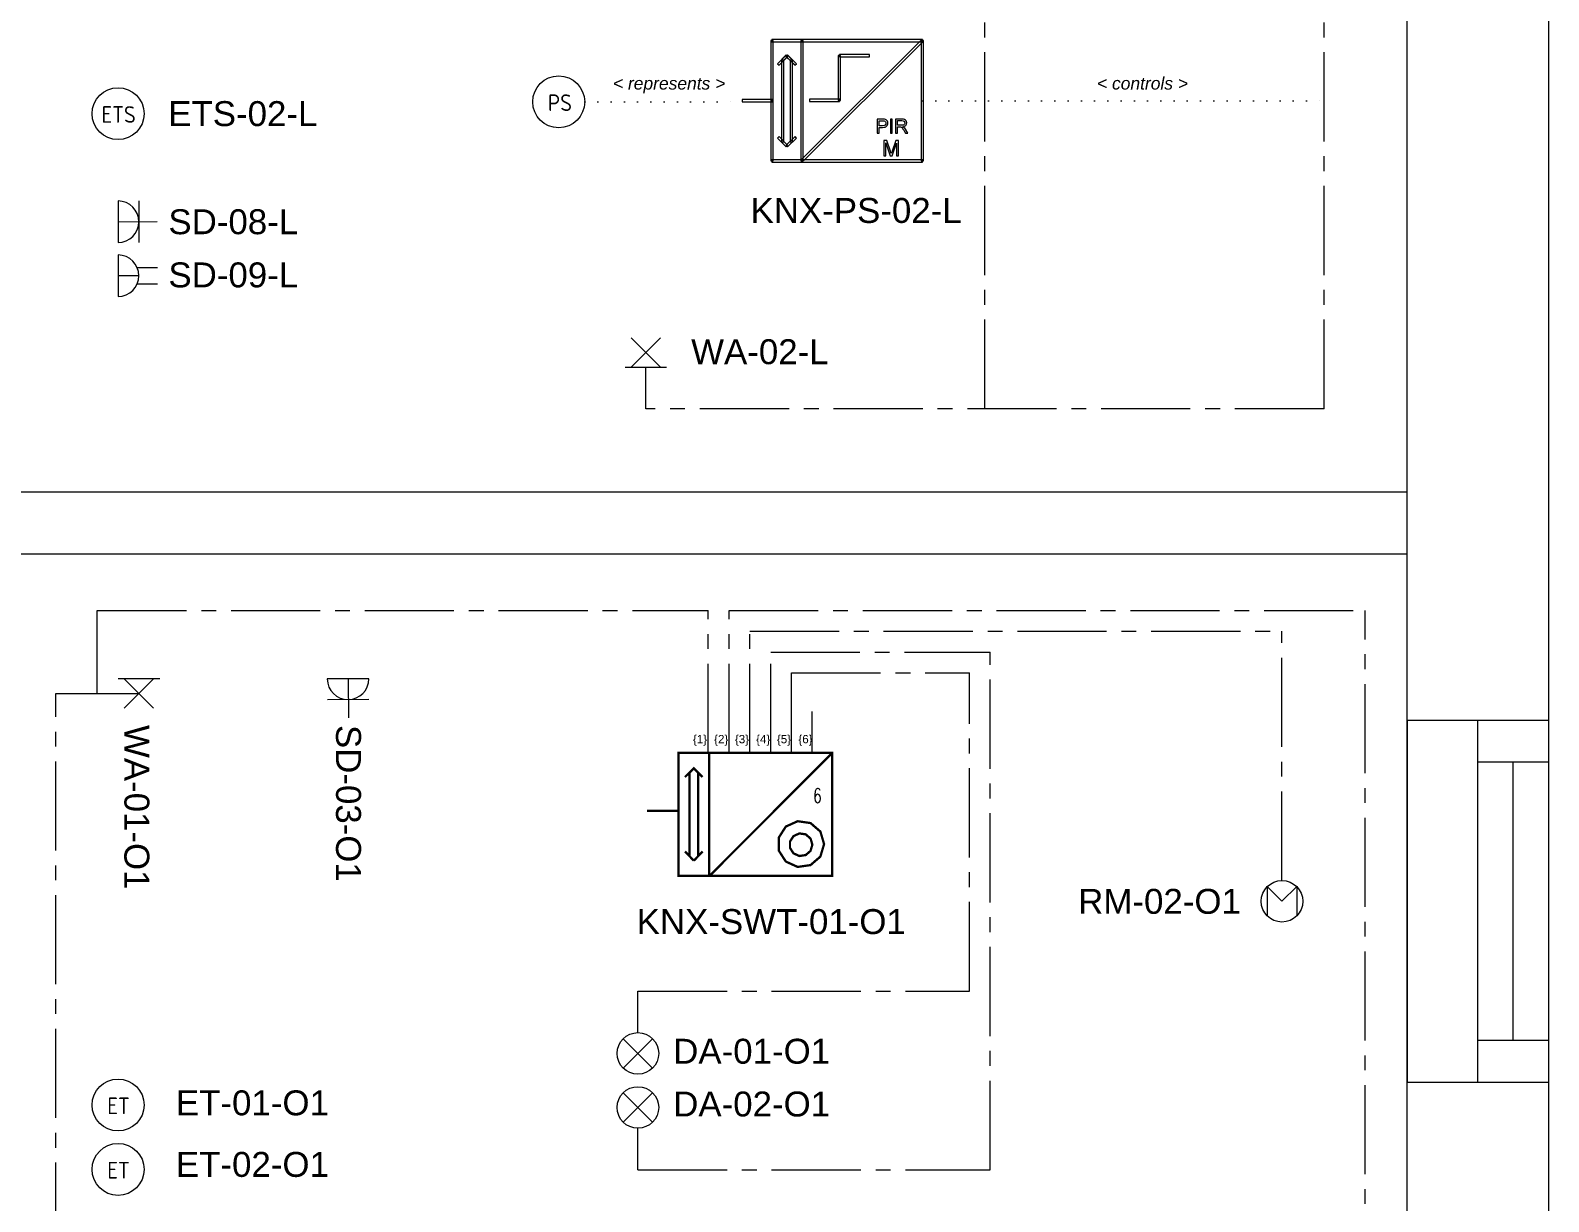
# Model space of a CAD drawing. Header units: millimetres. Extents: x 19292 to 35275, y 2102 to 26369.
# Drawn here: x 25681 to 29332, y 18411 to 21229 of the extents above; entities that cross this region are included whole.
import ezdxf
from ezdxf.enums import TextEntityAlignment as Align

# ---------------------------------------------------------------- set-up
doc = ezdxf.new("R2010")
doc.units = ezdxf.units.MM
doc.header["$LTSCALE"] = 10
doc.linetypes.add('AI-Linetype-20', pattern=[32.166085, 21.44411, -3.573992, 3.573992, -3.573992])
doc.linetypes.add('DOT2', pattern=[3.175, 0, -3.175])
for name, color, linetype in [('00-FP01-Walls', 7, 'Continuous'), ('00-FP01-Walls_Internal', 7, 'Continuous'), ('00-FP01-Windows', 7, 'Continuous'), ('03-EG-L-Outlets_Schematic', 7, 'Continuous'), ('03-EG-O1-Outlets_Schematic', 7, 'Continuous'), ('04-EG-L-Light_Schematic', 7, 'Continuous'), ('04-EG-O1-Media_Schematic', 7, 'Continuous'), ('05-EG-L-Media_Schematic', 7, 'Continuous'), ('05-EG-O1-Misc_Schematic', 7, 'Continuous'), ('06-EG-O1-Smart_Schematic', 7, 'Continuous'), ('07-EG-O1-Light_Schematic', 7, 'Continuous'), ('08-EG-L-Smart_Schematic', 7, 'Continuous')]:
    doc.layers.add(name, color=color, linetype=linetype)
doc.styles.add('ISO Proportional', font='isocp.shx')
doc.styles.add('SN0', font='ROMANS', dxfattribs={"width": 0.002083})
doc.styles.get("Standard").update_dxf_attribs({"font": 'Arial.ttf'})

msp = doc.modelspace()

# ---------------------------------------------------------------- linework, layer by layer
at = {"layer": '00-FP01-Walls', "color": 7, "lineweight": 20}
for points in [[(20332.2, 26369), (23032.2, 26369), (27732.2, 26369), (29332.2, 26369), (29332.2, 18699), (29332.2, 16329), (27992.2, 16329), (19292.2, 16329), (19292.2, 26369)], [(20632.2, 16669), (28992.2, 16669), (28992.2, 18699), (28992.2, 26029), (27732.2, 26029), (23032.2, 26029), (22332.2, 26029), (19632.2, 26029), (19632.2, 23637), (19632.2, 16669)]]:
    msp.add_lwpolyline(points, close=True, dxfattribs=at)
at = {"layer": '00-FP01-Walls_Internal', "color": 7, "lineweight": 20}
msp.add_lwpolyline([(28992.2, 19969), (25592.2, 19969), (25592.2, 17659), (25442.2, 17659), (25442.2, 22429), (25592.2, 22429), (25592.2, 20119), (28992.2, 20119)], dxfattribs=at)
at = {"layer": '00-FP01-Windows', "lineweight": 20}
for p, q in [((29332.2, 19569), (28992.2, 19569)), ((29162.2, 18699), (29162.2, 19569)), ((29332.2, 19469), (29162.2, 19469)), ((29247.2, 18799), (29247.2, 19469)), ((29332.2, 18799), (29162.2, 18799))]:
    msp.add_line(p, q, dxfattribs=at)
at = {"layer": '00-FP01-Windows', "color": 7, "lineweight": 20}
for p, q in [((28992.2, 19569), (28992.2, 18699)), ((29332.2, 19569), (29332.2, 18699)), ((28992.2, 18699), (29332.2, 18699))]:
    msp.add_line(p, q, dxfattribs=at)
at = {"layer": '03-EG-L-Outlets_Schematic', "color": 7, "lineweight": 15}
for p, q in [((25892.2, 20819), (25892.2, 20719)), ((25942.2, 20819), (25942.2, 20719)), ((25892.2, 20769), (25986.2, 20769.6)), ((25892.2, 20689), (25892.2, 20589)), ((25942.2, 20639), (25892.2, 20639)), ((25938, 20659.2), (25986.7, 20659.2)), ((25938.3, 20619.6), (25986.7, 20619.6))]:
    msp.add_line(p, q, dxfattribs=at)
for centre in [(25892.2, 20769), (25892.2, 20639)]:
    msp.add_arc(centre, 50, 270, 90, dxfattribs=at)
at = {"layer": '03-EG-O1-Outlets_Schematic', "color": 7, "lineweight": 15}
for p, q in [((26495.2, 19669.6), (26395.2, 19669)), ((26445.2, 19669.3), (26446.2, 19575.4)), ((26495.5, 19619.6), (26395.5, 19619))]:
    msp.add_line(p, q, dxfattribs=at)
msp.add_arc((26445.2, 19669.3), 50, 180.3178, 0.3178, dxfattribs=at)
at = {"layer": '04-EG-L-Light_Schematic', "color": 7, "lineweight": 15}
for p, q in [((27125.9, 20419), (27196.6, 20489.8)), ((27125.9, 20489.8), (27196.6, 20419)), ((27111.2, 20419), (27211.2, 20419))]:
    msp.add_line(p, q, dxfattribs=at)
at = {"layer": '04-EG-O1-Media_Schematic', "color": 7, "lineweight": 15}
for centre in [(25892.2, 18643.9), (25892.2, 18488.9)]:
    msp.add_circle(centre, 62.5, dxfattribs=at)
at = {"layer": '05-EG-L-Media_Schematic', "color": 7, "lineweight": 15}
msp.add_circle((25892.2, 21029), 62.5, dxfattribs=at)
at = {"layer": '05-EG-O1-Misc_Schematic', "color": 7, "lineweight": 15}
for p, q in [((28691, 19134), (28655.7, 19169.4)), ((28655.7, 19169.4), (28655.7, 19098.7)), ((28726.4, 19169.4), (28691, 19134)), ((28726.4, 19169.4), (28726.4, 19098.7))]:
    msp.add_line(p, q, dxfattribs=at)
msp.add_circle((28691, 19134), 50, dxfattribs=at)
at = {"layer": '06-EG-O1-Smart_Schematic', "color": 3, "linetype": 'AI-Linetype-20', "lineweight": 15}
for p, q in [((25842.2, 19633.7), (25842.2, 19833.7)), ((25842.2, 19833.7), (27311.5, 19833.7)), ((27311.5, 19491), (27311.5, 19833.7)), ((27361.5, 19491), (27361.5, 19833.7)), ((27361.5, 19833.7), (28891, 19833.7)), ((28891, 16869), (28891, 19833.7)), ((27411.5, 19491), (27411.5, 19783.7)), ((27411.5, 19783.7), (28691, 19783.7)), ((28691, 19184), (28691, 19783.7)), ((27461.5, 19491), (27461.5, 19733.7)), ((27461.5, 19733.7), (27989.4, 19733.7)), ((27989.4, 18488), (27989.4, 19733.7)), ((27511.5, 19491), (27511.5, 19683.7)), ((27511.5, 19683.7), (27939.4, 19683.7)), ((27939.4, 18918), (27939.4, 19683.7)), ((25742.2, 17004.4), (25742.2, 19633.7)), ((25742.2, 19633.7), (25942.2, 19633.7)), ((27561.5, 19491), (27561.5, 19591)), ((27142.2, 18918), (27939.4, 18918)), ((27142.2, 18818), (27142.2, 18918)), ((27142.2, 18488), (27142.2, 18588)), ((27142.2, 18488), (27989.4, 18488))]:
    msp.add_line(p, q, dxfattribs=at)
at = {"layer": '06-EG-O1-Smart_Schematic', "color": 7, "linetype": 'Continuous', "lineweight": 15, "const_width": 5.48}
for points in [[(27239.9, 19491), (27313.5, 19491), (27313.5, 19195), (27239.9, 19195), (27239.9, 19491)], [(27313.5, 19491), (27609.5, 19491), (27609.5, 19195), (27313.5, 19195), (27313.5, 19491)], [(27609.5, 19491), (27314.3, 19195)], [(27276.7, 19454.1), (27255.5, 19433), (27276.7, 19454.1), (27297.8, 19433), (27276.7, 19454.1)], [(27266.5, 19444), (27266.5, 19242.7)], [(27286.8, 19444), (27286.8, 19242.7)], [(27163.9, 19351.6), (27239.1, 19351.6)], [(27589.9, 19271.6), (27581.1, 19301.7), (27557.4, 19322.2), (27526.4, 19326.7), (27497.9, 19313.8), (27481, 19287.4), (27480.9, 19256.1), (27497.8, 19229.7), (27526.3, 19216.7), (27557.3, 19221.1), (27581, 19241.6), (27589.9, 19271.6), (27589.9, 19271.6)], [(27561.7, 19270.1), (27557.4, 19284.9), (27545.7, 19295.1), (27530.4, 19297.3), (27516.4, 19290.9), (27508, 19277.9), (27508, 19262.4), (27516.3, 19249.4), (27530.4, 19243), (27545.6, 19245.2), (27557.3, 19255.3), (27561.7, 19270.1), (27561.7, 19270.1)], [(27276.7, 19231.8), (27255.5, 19253.7)], [(27297.8, 19253.7), (27276.7, 19231.8)]]:
    msp.add_lwpolyline(points, dxfattribs=at)
at = {"layer": '07-EG-O1-Light_Schematic', "color": 7, "lineweight": 15}
for p, q in [((25992.2, 19669), (25892.2, 19669)), ((25977.6, 19669), (25906.9, 19598.3)), ((25977.6, 19598.3), (25906.9, 19669)), ((27106.9, 18732.7), (27177.6, 18803.4)), ((27106.9, 18803.4), (27177.6, 18732.7)), ((27106.9, 18602.7), (27177.6, 18673.4)), ((27106.9, 18673.4), (27177.6, 18602.7))]:
    msp.add_line(p, q, dxfattribs=at)
for centre in [(27142.2, 18768), (27142.2, 18638)]:
    msp.add_circle(centre, 50, dxfattribs=at)
at = {"layer": '08-EG-L-Smart_Schematic', "color": 3, "linetype": 'AI-Linetype-20', "lineweight": 15}
for p, q in [((27976.7, 20319), (27976.7, 24302)), ((28792.2, 20319), (28792.2, 21807)), ((27161.2, 20319), (27161.2, 20419)), ((28792.2, 20319), (27161.2, 20319))]:
    msp.add_line(p, q, dxfattribs=at)
at = {"layer": '08-EG-L-Smart_Schematic', "color": 7, "linetype": 'DOT2', "lineweight": 15}
for points in [[(27014.2, 21057.4), (27393.2, 21057.4)], [(27826.4, 21060.1), (28792.2, 21060.1)]]:
    msp.add_lwpolyline(points, dxfattribs=at)
at = {"layer": '08-EG-L-Smart_Schematic', "color": 7, "lineweight": 15}
msp.add_circle((26951.7, 21057.4), 62.5, dxfattribs=at)
at = {"layer": '08-EG-L-Smart_Schematic', "color": 7, "linetype": 'Continuous', "lineweight": 15}
for points, knots in [([(27467.1, 20915.4), (27467.1, 20915.4), (27461.7, 20915.4), (27461.7, 20915.4), (27461.7, 20915.4), (27461.7, 20915.4), (27461.7, 21204.7), (27461.7, 21204.7), (27461.7, 21204.7), (27461.7, 21204.7), (27467.1, 21204.7), (27467.1, 21204.7), (27467.1, 21204.7), (27467.1, 21204.7), (27467.1, 20915.4), (27467.1, 20915.4)], [0, 0, 0, 0, 0.2, 0.2, 0.2, 0.2, 0.4, 0.4, 0.4, 0.4, 0.6, 0.6, 0.6, 0.6, 1, 1, 1, 1]), ([(27464.4, 21202), (27464.4, 21202), (27464.4, 21207.4), (27464.4, 21207.4), (27464.4, 21207.4), (27464.4, 21207.4), (27537.1, 21207.4), (27537.1, 21207.4), (27537.1, 21207.4), (27537.1, 21207.4), (27537.1, 21202), (27537.1, 21202), (27537.1, 21202), (27537.1, 21202), (27464.4, 21202), (27464.4, 21202)], [0, 0, 0, 0, 0.2, 0.2, 0.2, 0.2, 0.4, 0.4, 0.4, 0.4, 0.6, 0.6, 0.6, 0.6, 1, 1, 1, 1]), ([(27539.8, 20915.4), (27539.8, 20915.4), (27534.4, 20915.4), (27534.4, 20915.4), (27534.4, 20915.4), (27534.4, 20915.4), (27534.4, 21204.7), (27534.4, 21204.7), (27534.4, 21204.7), (27534.4, 21204.7), (27539.8, 21204.7), (27539.8, 21204.7), (27539.8, 21204.7), (27539.8, 21204.7), (27539.8, 20915.4), (27539.8, 20915.4)], [0, 0, 0, 0, 0.2, 0.2, 0.2, 0.2, 0.4, 0.4, 0.4, 0.4, 0.6, 0.6, 0.6, 0.6, 1, 1, 1, 1]), ([(27534.4, 21204.7), (27534.4, 21204.7), (27539.8, 21204.7), (27539.8, 21204.7), (27539.8, 21204.7), (27539.8, 21204.7), (27539.8, 20915.4), (27539.8, 20915.4), (27539.8, 20915.4), (27539.8, 20915.4), (27534.4, 20915.4), (27534.4, 20915.4), (27534.4, 20915.4), (27534.4, 20915.4), (27534.4, 21204.7), (27534.4, 21204.7)], [0, 0, 0, 0, 0.2, 0.2, 0.2, 0.2, 0.4, 0.4, 0.4, 0.4, 0.6, 0.6, 0.6, 0.6, 1, 1, 1, 1]), ([(27823.7, 21205.8), (27823.7, 21205.8), (27827.5, 21202), (27827.5, 21202), (27827.5, 21202), (27827.5, 21202), (27540.5, 20915.8), (27540.5, 20915.8), (27540.5, 20915.8), (27540.5, 20915.8), (27536.8, 20919.6), (27536.8, 20919.6), (27536.8, 20919.6), (27536.8, 20919.6), (27823.7, 21205.8), (27823.7, 21205.8)], [0, 0, 0, 0, 0.2, 0.2, 0.2, 0.2, 0.4, 0.4, 0.4, 0.4, 0.6, 0.6, 0.6, 0.6, 1, 1, 1, 1]), ([(27537.1, 21202), (27537.1, 21202), (27537.1, 21207.4), (27537.1, 21207.4), (27537.1, 21207.4), (27537.1, 21207.4), (27826.4, 21207.4), (27826.4, 21207.4), (27826.4, 21207.4), (27826.4, 21207.4), (27826.4, 21202), (27826.4, 21202), (27826.4, 21202), (27826.4, 21202), (27537.1, 21202), (27537.1, 21202)], [0, 0, 0, 0, 0.2, 0.2, 0.2, 0.2, 0.4, 0.4, 0.4, 0.4, 0.6, 0.6, 0.6, 0.6, 1, 1, 1, 1]), ([(27823.7, 21204.7), (27823.7, 21204.7), (27829.1, 21204.7), (27829.1, 21204.7), (27829.1, 21204.7), (27829.1, 21204.7), (27829.1, 20915.4), (27829.1, 20915.4), (27829.1, 20915.4), (27829.1, 20915.4), (27823.7, 20915.4), (27823.7, 20915.4), (27823.7, 20915.4), (27823.7, 20915.4), (27823.7, 21204.7), (27823.7, 21204.7)], [0, 0, 0, 0, 0.2, 0.2, 0.2, 0.2, 0.4, 0.4, 0.4, 0.4, 0.6, 0.6, 0.6, 0.6, 1, 1, 1, 1]), ([(27481.7, 21145.4), (27481.7, 21145.4), (27477.8, 21149.2), (27477.8, 21149.2), (27477.8, 21149.2), (27477.8, 21149.2), (27498.5, 21170.6), (27498.5, 21170.6), (27498.5, 21170.6), (27498.5, 21170.6), (27502.3, 21166.9), (27502.3, 21166.9), (27502.3, 21166.9), (27502.3, 21166.9), (27481.7, 21145.4), (27481.7, 21145.4)], [0, 0, 0, 0, 0.2, 0.2, 0.2, 0.2, 0.4, 0.4, 0.4, 0.4, 0.6, 0.6, 0.6, 0.6, 1, 1, 1, 1]), ([(27498.5, 21169.9), (27498.5, 21169.9), (27502.3, 21166.1), (27502.3, 21166.1), (27502.3, 21166.1), (27502.3, 21166.1), (27481.6, 21145.4), (27481.6, 21145.4), (27481.6, 21145.4), (27481.6, 21145.4), (27477.8, 21149.2), (27477.8, 21149.2), (27477.8, 21149.2), (27477.8, 21149.2), (27498.5, 21169.9), (27498.5, 21169.9)], [0, 0, 0, 0, 0.2, 0.2, 0.2, 0.2, 0.4, 0.4, 0.4, 0.4, 0.6, 0.6, 0.6, 0.6, 1, 1, 1, 1]), ([(27487.8, 21158), (27487.8, 21158), (27493.1, 21158), (27493.1, 21158), (27493.1, 21158), (27493.1, 21158), (27493.1, 20961.3), (27493.1, 20961.3), (27493.1, 20961.3), (27493.1, 20961.3), (27487.8, 20961.3), (27487.8, 20961.3), (27487.8, 20961.3), (27487.8, 20961.3), (27487.8, 21158), (27487.8, 21158)], [0, 0, 0, 0, 0.2, 0.2, 0.2, 0.2, 0.4, 0.4, 0.4, 0.4, 0.6, 0.6, 0.6, 0.6, 1, 1, 1, 1]), ([(27498.5, 21166.8), (27498.5, 21166.8), (27502.3, 21170.6), (27502.3, 21170.6), (27502.3, 21170.6), (27502.3, 21170.6), (27523.7, 21149.2), (27523.7, 21149.2), (27523.7, 21149.2), (27523.7, 21149.2), (27519.9, 21145.4), (27519.9, 21145.4), (27519.9, 21145.4), (27519.9, 21145.4), (27498.5, 21166.8), (27498.5, 21166.8)], [0, 0, 0, 0, 0.2, 0.2, 0.2, 0.2, 0.4, 0.4, 0.4, 0.4, 0.6, 0.6, 0.6, 0.6, 1, 1, 1, 1]), ([(27523.7, 21149.2), (27523.7, 21149.2), (27520, 21145.4), (27520, 21145.4), (27520, 21145.4), (27520, 21145.4), (27498.5, 21166), (27498.5, 21166), (27498.5, 21166), (27498.5, 21166), (27502.2, 21169.9), (27502.2, 21169.9), (27502.2, 21169.9), (27502.2, 21169.9), (27523.7, 21149.2), (27523.7, 21149.2)], [0, 0, 0, 0, 0.2, 0.2, 0.2, 0.2, 0.4, 0.4, 0.4, 0.4, 0.6, 0.6, 0.6, 0.6, 1, 1, 1, 1]), ([(27508.4, 21158), (27508.4, 21158), (27513.8, 21158), (27513.8, 21158), (27513.8, 21158), (27513.8, 21158), (27513.8, 20961.3), (27513.8, 20961.3), (27513.8, 20961.3), (27513.8, 20961.3), (27508.4, 20961.3), (27508.4, 20961.3), (27508.4, 20961.3), (27508.4, 20961.3), (27508.4, 21158), (27508.4, 21158)], [0, 0, 0, 0, 0.2, 0.2, 0.2, 0.2, 0.4, 0.4, 0.4, 0.4, 0.6, 0.6, 0.6, 0.6, 1, 1, 1, 1]), ([(27629.3, 21060.8), (27629.3, 21060.8), (27624, 21060.8), (27624, 21060.8), (27624, 21060.8), (27624, 21060.8), (27624, 21168.7), (27624, 21168.7), (27624, 21168.7), (27624, 21168.7), (27629.3, 21168.7), (27629.3, 21168.7), (27629.3, 21168.7), (27629.3, 21168.7), (27629.3, 21060.8), (27629.3, 21060.8)], [0, 0, 0, 0, 0.2, 0.2, 0.2, 0.2, 0.4, 0.4, 0.4, 0.4, 0.6, 0.6, 0.6, 0.6, 1, 1, 1, 1]), ([(27626.7, 21166), (27626.7, 21166), (27626.7, 21171.4), (27626.7, 21171.4), (27626.7, 21171.4), (27626.7, 21171.4), (27699.4, 21171.4), (27699.4, 21171.4), (27699.4, 21171.4), (27699.4, 21171.4), (27699.4, 21166), (27699.4, 21166), (27699.4, 21166), (27699.4, 21166), (27626.7, 21166), (27626.7, 21166)], [0, 0, 0, 0, 0.2, 0.2, 0.2, 0.2, 0.4, 0.4, 0.4, 0.4, 0.6, 0.6, 0.6, 0.6, 1, 1, 1, 1]), ([(27393.2, 21057.4), (27393.2, 21057.4), (27393.2, 21062.7), (27393.2, 21062.7), (27393.2, 21062.7), (27393.2, 21062.7), (27465.2, 21062.7), (27465.2, 21062.7), (27465.2, 21062.7), (27465.2, 21062.7), (27465.2, 21057.4), (27465.2, 21057.4), (27465.2, 21057.4), (27465.2, 21057.4), (27393.2, 21057.4), (27393.2, 21057.4)], [0, 0, 0, 0, 0.2, 0.2, 0.2, 0.2, 0.4, 0.4, 0.4, 0.4, 0.6, 0.6, 0.6, 0.6, 1, 1, 1, 1]), ([(27554.7, 21058.1), (27554.7, 21058.1), (27554.7, 21063.5), (27554.7, 21063.5), (27554.7, 21063.5), (27554.7, 21063.5), (27626.7, 21063.5), (27626.7, 21063.5), (27626.7, 21063.5), (27626.7, 21063.5), (27626.7, 21058.1), (27626.7, 21058.1), (27626.7, 21058.1), (27626.7, 21058.1), (27554.7, 21058.1), (27554.7, 21058.1)], [0, 0, 0, 0, 0.2, 0.2, 0.2, 0.2, 0.4, 0.4, 0.4, 0.4, 0.6, 0.6, 0.6, 0.6, 1, 1, 1, 1]), ([(27717.6, 20982.4), (27717.6, 20982.4), (27717.6, 21015.9), (27717.6, 21015.9), (27717.6, 21015.9), (27717.6, 21015.9), (27730.2, 21015.9), (27730.2, 21015.9), (27730.2, 21015.9), (27732.4, 21015.9), (27734.1, 21015.7), (27735.3, 21015.5), (27735.3, 21015.5), (27736.9, 21015.3), (27738.3, 21014.7), (27739.4, 21014), (27739.4, 21014), (27740.5, 21013.2), (27741.4, 21012.1), (27742.1, 21010.7), (27742.1, 21010.7), (27742.8, 21009.4), (27743.1, 21007.8), (27743.1, 21006.2), (27743.1, 21006.2), (27743.1, 21003.3), (27742.2, 21000.9), (27740.4, 20998.9), (27740.4, 20998.9), (27738.6, 20997), (27735.3, 20996), (27730.6, 20996), (27730.6, 20996), (27730.6, 20996), (27722, 20996), (27722, 20996), (27722, 20996), (27722, 20996), (27722, 20982.4), (27722, 20982.4), (27722, 20982.4), (27722, 20982.4), (27717.6, 20982.4), (27717.6, 20982.4)], [0, 0, 0, 0, 0.083333, 0.083333, 0.083333, 0.083333, 0.166667, 0.166667, 0.166667, 0.166667, 0.25, 0.25, 0.25, 0.25, 0.333333, 0.333333, 0.333333, 0.333333, 0.416667, 0.416667, 0.416667, 0.416667, 0.5, 0.5, 0.5, 0.5, 0.583333, 0.583333, 0.583333, 0.583333, 0.666667, 0.666667, 0.666667, 0.666667, 0.75, 0.75, 0.75, 0.75, 0.833333, 0.833333, 0.833333, 0.833333, 1, 1, 1, 1]), ([(27722, 20999.9), (27722, 20999.9), (27730.7, 20999.9), (27730.7, 20999.9), (27730.7, 20999.9), (27733.5, 20999.9), (27735.6, 21000.5), (27736.8, 21001.5), (27736.8, 21001.5), (27738, 21002.6), (27738.6, 21004.1), (27738.6, 21006), (27738.6, 21006), (27738.6, 21007.4), (27738.2, 21008.6), (27737.5, 21009.6), (27737.5, 21009.6), (27736.8, 21010.6), (27735.9, 21011.3), (27734.7, 21011.6), (27734.7, 21011.6), (27734, 21011.8), (27732.6, 21011.9), (27730.6, 21011.9), (27730.6, 21011.9), (27730.6, 21011.9), (27722, 21011.9), (27722, 21011.9), (27722, 21011.9), (27722, 21011.9), (27722, 20999.9), (27722, 20999.9)], [0, 0, 0, 0, 0.111111, 0.111111, 0.111111, 0.111111, 0.222222, 0.222222, 0.222222, 0.222222, 0.333333, 0.333333, 0.333333, 0.333333, 0.444444, 0.444444, 0.444444, 0.444444, 0.555556, 0.555556, 0.555556, 0.555556, 0.666667, 0.666667, 0.666667, 0.666667, 0.777778, 0.777778, 0.777778, 0.777778, 1, 1, 1, 1]), ([(27749.5, 20982.4), (27749.5, 20982.4), (27749.5, 21015.9), (27749.5, 21015.9), (27749.5, 21015.9), (27749.5, 21015.9), (27754, 21015.9), (27754, 21015.9), (27754, 21015.9), (27754, 21015.9), (27754, 20982.4), (27754, 20982.4), (27754, 20982.4), (27754, 20982.4), (27749.5, 20982.4), (27749.5, 20982.4)], [0, 0, 0, 0, 0.2, 0.2, 0.2, 0.2, 0.4, 0.4, 0.4, 0.4, 0.6, 0.6, 0.6, 0.6, 1, 1, 1, 1]), ([(27761.8, 20982.4), (27761.8, 20982.4), (27761.8, 21015.9), (27761.8, 21015.9), (27761.8, 21015.9), (27761.8, 21015.9), (27776.7, 21015.9), (27776.7, 21015.9), (27776.7, 21015.9), (27779.7, 21015.9), (27781.9, 21015.6), (27783.5, 21015), (27783.5, 21015), (27785, 21014.4), (27786.3, 21013.3), (27787.2, 21011.8), (27787.2, 21011.8), (27788.1, 21010.2), (27788.6, 21008.6), (27788.6, 21006.7), (27788.6, 21006.7), (27788.6, 21004.3), (27787.8, 21002.3), (27786.3, 21000.7), (27786.3, 21000.7), (27784.7, 20999.1), (27782.4, 20998.1), (27779.2, 20997.6), (27779.2, 20997.6), (27780.3, 20997), (27781.2, 20996.5), (27781.8, 20995.9), (27781.8, 20995.9), (27783.1, 20994.8), (27784.4, 20993.3), (27785.5, 20991.5), (27785.5, 20991.5), (27785.5, 20991.5), (27791.3, 20982.4), (27791.3, 20982.4), (27791.3, 20982.4), (27791.3, 20982.4), (27785.8, 20982.4), (27785.8, 20982.4), (27785.8, 20982.4), (27785.8, 20982.4), (27781.3, 20989.3), (27781.3, 20989.3), (27781.3, 20989.3), (27780, 20991.3), (27779, 20992.9), (27778.1, 20994), (27778.1, 20994), (27777.3, 20995), (27776.5, 20995.8), (27775.9, 20996.2), (27775.9, 20996.2), (27775.2, 20996.6), (27774.6, 20996.9), (27773.9, 20997.1), (27773.9, 20997.1), (27773.4, 20997.2), (27772.5, 20997.2), (27771.4, 20997.2), (27771.4, 20997.2), (27771.4, 20997.2), (27766.3, 20997.2), (27766.3, 20997.2), (27766.3, 20997.2), (27766.3, 20997.2), (27766.3, 20982.4), (27766.3, 20982.4), (27766.3, 20982.4), (27766.3, 20982.4), (27761.8, 20982.4), (27761.8, 20982.4)], [0, 0, 0, 0, 0.05, 0.05, 0.05, 0.05, 0.1, 0.1, 0.1, 0.1, 0.15, 0.15, 0.15, 0.15, 0.2, 0.2, 0.2, 0.2, 0.25, 0.25, 0.25, 0.25, 0.3, 0.3, 0.3, 0.3, 0.35, 0.35, 0.35, 0.35, 0.4, 0.4, 0.4, 0.4, 0.45, 0.45, 0.45, 0.45, 0.5, 0.5, 0.5, 0.5, 0.55, 0.55, 0.55, 0.55, 0.6, 0.6, 0.6, 0.6, 0.65, 0.65, 0.65, 0.65, 0.7, 0.7, 0.7, 0.7, 0.75, 0.75, 0.75, 0.75, 0.8, 0.8, 0.8, 0.8, 0.85, 0.85, 0.85, 0.85, 0.9, 0.9, 0.9, 0.9, 1, 1, 1, 1]), ([(27766.3, 21001.1), (27766.3, 21001.1), (27775.8, 21001.1), (27775.8, 21001.1), (27775.8, 21001.1), (27777.8, 21001.1), (27779.4, 21001.3), (27780.5, 21001.7), (27780.5, 21001.7), (27781.7, 21002.1), (27782.5, 21002.8), (27783.1, 21003.7), (27783.1, 21003.7), (27783.7, 21004.6), (27784, 21005.6), (27784, 21006.7), (27784, 21006.7), (27784, 21008.3), (27783.5, 21009.6), (27782.3, 21010.6), (27782.3, 21010.6), (27781.2, 21011.6), (27779.3, 21012.2), (27776.9, 21012.2), (27776.9, 21012.2), (27776.9, 21012.2), (27766.3, 21012.2), (27766.3, 21012.2), (27766.3, 21012.2), (27766.3, 21012.2), (27766.3, 21001.1), (27766.3, 21001.1)], [0, 0, 0, 0, 0.111111, 0.111111, 0.111111, 0.111111, 0.222222, 0.222222, 0.222222, 0.222222, 0.333333, 0.333333, 0.333333, 0.333333, 0.444444, 0.444444, 0.444444, 0.444444, 0.555556, 0.555556, 0.555556, 0.555556, 0.666667, 0.666667, 0.666667, 0.666667, 0.777778, 0.777778, 0.777778, 0.777778, 1, 1, 1, 1]), ([(27502.3, 20953.3), (27502.3, 20953.3), (27498.5, 20949.5), (27498.5, 20949.5), (27498.5, 20949.5), (27498.5, 20949.5), (27477.8, 20970.2), (27477.8, 20970.2), (27477.8, 20970.2), (27477.8, 20970.2), (27481.6, 20973.9), (27481.6, 20973.9), (27481.6, 20973.9), (27481.6, 20973.9), (27502.3, 20953.3), (27502.3, 20953.3)], [0, 0, 0, 0, 0.2, 0.2, 0.2, 0.2, 0.4, 0.4, 0.4, 0.4, 0.6, 0.6, 0.6, 0.6, 1, 1, 1, 1]), ([(27520, 20974), (27520, 20974), (27523.7, 20970.1), (27523.7, 20970.1), (27523.7, 20970.1), (27523.7, 20970.1), (27502.2, 20949.5), (27502.2, 20949.5), (27502.2, 20949.5), (27502.2, 20949.5), (27498.5, 20953.3), (27498.5, 20953.3), (27498.5, 20953.3), (27498.5, 20953.3), (27520, 20974), (27520, 20974)], [0, 0, 0, 0, 0.2, 0.2, 0.2, 0.2, 0.4, 0.4, 0.4, 0.4, 0.6, 0.6, 0.6, 0.6, 1, 1, 1, 1]), ([(27733.8, 20927.9), (27733.8, 20927.9), (27733.8, 20964.4), (27733.8, 20964.4), (27733.8, 20964.4), (27733.8, 20964.4), (27741.1, 20964.4), (27741.1, 20964.4), (27741.1, 20964.4), (27741.1, 20964.4), (27749.7, 20938.6), (27749.7, 20938.6), (27749.7, 20938.6), (27750.5, 20936.2), (27751.1, 20934.4), (27751.4, 20933.2), (27751.4, 20933.2), (27751.8, 20934.5), (27752.5, 20936.4), (27753.4, 20939), (27753.4, 20939), (27753.4, 20939), (27762.1, 20964.4), (27762.1, 20964.4), (27762.1, 20964.4), (27762.1, 20964.4), (27768.6, 20964.4), (27768.6, 20964.4), (27768.6, 20964.4), (27768.6, 20964.4), (27768.6, 20927.9), (27768.6, 20927.9), (27768.6, 20927.9), (27768.6, 20927.9), (27764, 20927.9), (27764, 20927.9), (27764, 20927.9), (27764, 20927.9), (27764, 20958.4), (27764, 20958.4), (27764, 20958.4), (27764, 20958.4), (27753.3, 20927.9), (27753.3, 20927.9), (27753.3, 20927.9), (27753.3, 20927.9), (27749, 20927.9), (27749, 20927.9), (27749, 20927.9), (27749, 20927.9), (27738.5, 20959), (27738.5, 20959), (27738.5, 20959), (27738.5, 20959), (27738.5, 20927.9), (27738.5, 20927.9), (27738.5, 20927.9), (27738.5, 20927.9), (27733.8, 20927.9), (27733.8, 20927.9)], [0, 0, 0, 0, 0.0625, 0.0625, 0.0625, 0.0625, 0.125, 0.125, 0.125, 0.125, 0.1875, 0.1875, 0.1875, 0.1875, 0.25, 0.25, 0.25, 0.25, 0.3125, 0.3125, 0.3125, 0.3125, 0.375, 0.375, 0.375, 0.375, 0.4375, 0.4375, 0.4375, 0.4375, 0.5, 0.5, 0.5, 0.5, 0.5625, 0.5625, 0.5625, 0.5625, 0.625, 0.625, 0.625, 0.625, 0.6875, 0.6875, 0.6875, 0.6875, 0.75, 0.75, 0.75, 0.75, 0.8125, 0.8125, 0.8125, 0.8125, 0.875, 0.875, 0.875, 0.875, 1, 1, 1, 1]), ([(27537.1, 20918.1), (27537.1, 20918.1), (27537.1, 20912.7), (27537.1, 20912.7), (27537.1, 20912.7), (27537.1, 20912.7), (27464.4, 20912.7), (27464.4, 20912.7), (27464.4, 20912.7), (27464.4, 20912.7), (27464.4, 20918.1), (27464.4, 20918.1), (27464.4, 20918.1), (27464.4, 20918.1), (27537.1, 20918.1), (27537.1, 20918.1)], [0, 0, 0, 0, 0.2, 0.2, 0.2, 0.2, 0.4, 0.4, 0.4, 0.4, 0.6, 0.6, 0.6, 0.6, 1, 1, 1, 1]), ([(27826.4, 20918.1), (27826.4, 20918.1), (27826.4, 20912.7), (27826.4, 20912.7), (27826.4, 20912.7), (27826.4, 20912.7), (27537.1, 20912.7), (27537.1, 20912.7), (27537.1, 20912.7), (27537.1, 20912.7), (27537.1, 20918.1), (27537.1, 20918.1), (27537.1, 20918.1), (27537.1, 20918.1), (27826.4, 20918.1), (27826.4, 20918.1)], [0, 0, 0, 0, 0.2, 0.2, 0.2, 0.2, 0.4, 0.4, 0.4, 0.4, 0.6, 0.6, 0.6, 0.6, 1, 1, 1, 1])]:
    msp.add_open_spline(points, degree=3, knots=knots, dxfattribs=at)

# ---------------------------------------------------------------- texts
at = {"layer": '03-EG-L-Outlets_Schematic', "color": 7, "lineweight": 15, "char_height": 60, "attachment_point": 1}
for s, insert in [('SD-08-L', (26013.2, 20799)), ('SD-09-L', (26013.2, 20671.1))]:
    msp.add_mtext_dynamic_manual_height_columns(s, width=466, gutter_width=12.5, heights=[0], dxfattribs=dict(at, insert=insert))
at = {"layer": '03-EG-O1-Outlets_Schematic', "color": 7, "lineweight": 15, "insert": (26476.3, 19558.2), "char_height": 60, "attachment_point": 1, "rotation": 270}
msp.add_mtext_dynamic_manual_height_columns('SD-03-O1', width=466, gutter_width=12.5, heights=[0], dxfattribs=at)
at = {"layer": '04-EG-L-Light_Schematic', "color": 7, "lineweight": 15, "insert": (27270.2, 20486.3), "char_height": 60, "attachment_point": 1}
msp.add_mtext_dynamic_manual_height_columns('WA-02-L', width=466, gutter_width=12.5, heights=[0], dxfattribs=at)
at = {"layer": '04-EG-O1-Media_Schematic', "color": 7, "lineweight": 15, "char_height": 40, "attachment_point": 1, "style": 'ISO Proportional'}
for insert in [(25866.2, 18661.9), (25866.2, 18506.9)]:
    msp.add_mtext_dynamic_manual_height_columns('ET', width=57, gutter_width=12.5, heights=[0], dxfattribs=dict(at, insert=insert))
at = {"layer": '04-EG-O1-Media_Schematic', "color": 7, "lineweight": 15, "char_height": 60, "attachment_point": 1}
for s, insert in [('ET-01-O1', (26031.2, 18679.1)), ('ET-02-O1', (26031.2, 18531))]:
    msp.add_mtext_dynamic_manual_height_columns(s, width=466, gutter_width=12.5, heights=[0], dxfattribs=dict(at, insert=insert))
at = {"layer": '05-EG-L-Media_Schematic', "color": 7, "lineweight": 15, "insert": (25852.2, 21047), "char_height": 40, "attachment_point": 1, "style": 'ISO Proportional'}
msp.add_mtext_dynamic_manual_height_columns('ETS', width=57, gutter_width=12.5, heights=[0], dxfattribs=at)
at = {"layer": '05-EG-L-Media_Schematic', "color": 7, "lineweight": 15, "insert": (26012.8, 21059.1), "char_height": 60, "attachment_point": 1}
msp.add_mtext_dynamic_manual_height_columns('ETS-02-L', width=466, gutter_width=12.5, heights=[0], dxfattribs=at)
at = {"layer": '05-EG-O1-Misc_Schematic', "color": 7, "lineweight": 15, "insert": (28201, 19163.9), "char_height": 60, "attachment_point": 1}
msp.add_mtext_dynamic_manual_height_columns('RM-02-O1', width=391, gutter_width=12.5, heights=[0], dxfattribs=at)
at = {"layer": '06-EG-O1-Smart_Schematic', "color": 7, "linetype": 'Continuous', "lineweight": 15, "style": 'SN0', "width": 0.758019}
msp.add_text('6', height=34.5, dxfattribs=at).set_placement((27563.3, 19370.8), (27584.4, 19370.8), align=Align.FIT)
at = {"layer": '06-EG-O1-Smart_Schematic', "color": 7, "lineweight": 15, "attachment_point": 1}
for s, width, heights, insert, char_height in [('\\{1\\}', 36, [0], (27274.4, 19534.2), 20), ('\\{2\\}', 36, [0], (27325.4, 19534.2), 20), ('\\{3\\}', 36, [0], (27375.4, 19534.2), 20), ('\\{4\\}', 36, [0], (27426.4, 19534.2), 20), ('\\{5\\}', 36, [0], (27476.4, 19534.2), 20), ('\\{6\\}', 36, [0], (27528.1, 19534.2), 20), ('KNX-SWT-01-O1', 597, [62], (27139.2, 19115.2), 60)]:
    msp.add_mtext_dynamic_manual_height_columns(s, width=width, gutter_width=12.5, heights=heights, dxfattribs=dict(at, insert=insert, char_height=char_height))
at = {"layer": '07-EG-O1-Light_Schematic', "color": 7, "lineweight": 15, "insert": (25967.3, 19558.2), "char_height": 60, "attachment_point": 1, "rotation": 270}
msp.add_mtext_dynamic_manual_height_columns('\\pxql;WA-01-O1', width=466, gutter_width=12.5, heights=[0], dxfattribs=at)
at = {"layer": '07-EG-O1-Light_Schematic', "color": 7, "lineweight": 15, "char_height": 60, "attachment_point": 1}
for s, insert in [('DA-01-O1', (27227.1, 18803.3)), ('DA-02-O1', (27227.1, 18676.3))]:
    msp.add_mtext_dynamic_manual_height_columns(s, width=466, gutter_width=12.5, heights=[0], dxfattribs=dict(at, insert=insert))
at = {"layer": '08-EG-L-Smart_Schematic', "color": 7, "lineweight": 15, "attachment_point": 1}
for s, width, insert, char_height in [('\\pxi-3,l4,t4;{\\fArial|b0|i1|c0|p34;< represents >}', 329, (27052.2, 21117), 30), ('\\pxi-3,l4,t4;{\\fArial|b0|i1|c0|p34;< controls >}', 466, (28216.2, 21117), 30), ('KNX-PS-02-L', 508, (27413.1, 20826.1), 60)]:
    msp.add_mtext_dynamic_manual_height_columns(s, width=width, gutter_width=12.5, heights=[0], dxfattribs=dict(at, insert=insert, char_height=char_height))
at = {"layer": '08-EG-L-Smart_Schematic', "color": 7, "lineweight": 15, "insert": (26925.7, 21075.4), "char_height": 40, "attachment_point": 1, "style": 'ISO Proportional'}
msp.add_mtext_dynamic_manual_height_columns('PS', width=57, gutter_width=12.5, heights=[0], dxfattribs=at)

doc.saveas('drawing.dxf')
